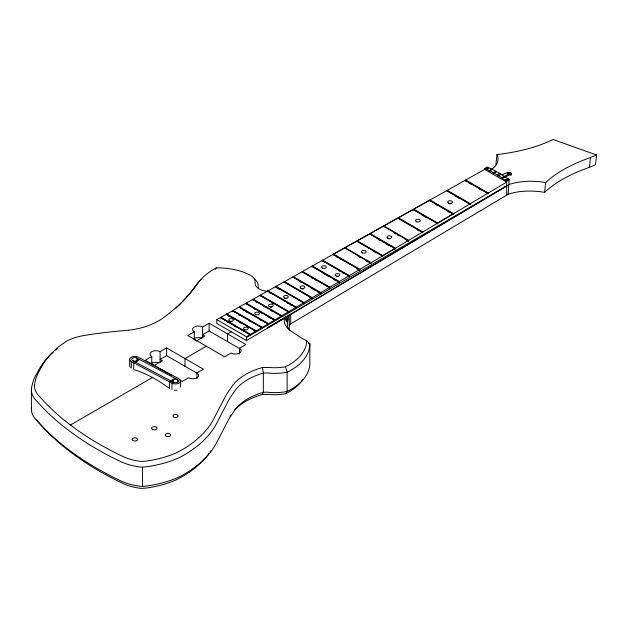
<?xml version="1.0" encoding="UTF-8"?>
<svg xmlns="http://www.w3.org/2000/svg" width="628" height="628" viewBox="0 0 628 628"><rect width="100%" height="100%" fill="white"/><g stroke="black" fill="none" stroke-linecap="round" stroke-linejoin="round"><path stroke-width="0.94" d="M495.814 171.224L496.41 171.891L493.647 173.359L493.294 172.645L495.83 171.177L492.297 169.34L489.526 171.146L489.267 170.573L491.795 169.113L488.458 167.582L485.758 169.489L485.57 168.908L488.121 167.433L487.226 167.048L484.69 168.516L485.585 168.901M289.736 330.548A26.18 15.111 0 0 1 287.451 322.721L284.562 317.988L284.39 318.694A29.257 16.893 0 0 0 289.516 330.03L301.833 338.304L306.723 340.753L306.621 342.488A61.536 35.529 0 0 1 288.417 365.308L284.688 366.964A38.08 21.988 0 0 1 269.043 367.49L262.465 367.482L258.571 368.691A62.282 35.953 0 0 0 231.567 386.95L228.647 391.205A135.075 77.99 0 0 0 224.957 397.312L214.124 418.17A129.038 74.497 0 0 1 183.235 449.153L176.256 452.866A79.364 45.82 0 0 1 145.366 461.211L141.159 461.415A41.048 23.699 0 0 1 122.876 456.47A322.392 186.131 0 0 1 76.043 429.167L69.229 424.104A322.768 186.351 0 0 1 39.87 396.849L38.418 395.381A35.144 20.292 0 0 1 34.571 384.564L34.893 382.907A93.76 54.134 0 0 1 39.588 370.528L42.578 365.056A122.758 70.878 0 0 1 60.272 345.549L66.223 341.404A42.979 24.814 0 0 1 83.964 335.54A285.159 164.638 0 0 1 124.815 330.587L128.497 330.234M495.9 164.348L496.999 154.543A146.567 71.843 6.4 0 0 553.056 139.502L596.6 155.006L595.501 164.811L585.649 168.736A180.189 88.328 6.4 0 0 544.594 192.341A44.517 21.823 6.4 0 0 508.13 194.264L289.061 324.872M508.13 194.264L509.23 179.757L504.857 176.672L502 178.289L501.686 177.708L504.221 176.24L500.649 173.964C495.83 179.804 498.035 171.052 500.359 174.262M544.594 192.341L545.685 182.536A180.189 88.328 6.4 0 1 586.74 158.931L596.6 155.006M589.378 167.472L590.477 157.667M511.42 173.823L511.106 174.812L511.341 174.482C510.886 170.133 503.593 174.027 501.976 174.922M504.857 176.672L504.213 176.272M488.553 167.974L488.458 167.582M285.897 317.211L287.451 322.721L288.935 315.036M511.341 174.482L511.341 173.516M234.746 409.88A62.282 35.953 0 0 1 258.579 395.648L262.465 394.439L263.344 392.327L263.344 373.079L262.465 367.482M491.795 169.113L492.062 169.686L492.297 169.34M511.106 174.38L510.737 175.094L511.341 174.121M215.38 269.326L216.205 267.936L218.52 267.905A47.806 27.601 0 0 1 249.434 274.774L252.307 276.477A16.469 9.506 0 0 1 255.133 281.886L255.101 283.927A14.279 8.242 0 0 0 267.771 291.337M488.097 167.448L488.294 168.021M230.044 416.207L231.057 414.668M262.465 394.439L269.043 394.447A38.08 21.988 0 0 0 284.688 393.913L285.583 393.764L287.137 391.495A64.613 37.303 0 0 0 309.855 363.023L309.855 343.775L306.723 340.753M507.887 172.527L507.4 173.179L510.242 172.959L511.428 174.129M507.887 172.959L508.452 172.457M135.106 361.979L133.717 362.851L133.717 369.193M135.381 362.121L139.573 359.499M170.683 380.866L174.867 378.237M170.957 381.008L169.576 381.879L169.576 388.536M285.638 317.007L267.497 327.84L289.1 315.366L289.445 330.516M246.49 340.588L246.49 336.741L250.093 334.598L220.499 317.517L216.793 319.597L216.793 323.444L246.49 340.588L509.23 184.459A44.517 21.823 6.4 0 1 545.685 182.536M250.093 334.598L250.093 335.219L250.501 334.355L255.871 331.16L226.457 314.173L220.915 317.281L220.499 318.129L220.499 317.517M256.279 331.537L256.279 330.917L261.884 327.588L232.635 310.711L226.873 313.937L226.873 314.557L256.279 331.537L253.351 330.32M262.284 327.965L262.284 327.353L268.125 323.883L239.064 307.1L233.059 310.475L233.059 311.088L262.284 327.965L261.884 328.209L261.884 327.588M268.533 324.252L268.533 323.64L274.632 320.013L245.768 303.348L239.488 306.864L239.488 307.485L268.533 324.252L268.125 324.495L268.125 323.883M275.04 320.39L275.04 319.77L281.415 315.978L252.746 299.43L246.184 303.112L246.184 303.724L275.04 320.39L272.929 319.652M281.823 316.355L281.823 315.743L288.495 311.771L260.039 295.341L253.17 299.195L253.17 299.815L281.823 316.355L281.415 316.598L281.415 315.978M288.904 312.147L288.904 311.527L295.914 307.367L267.677 291.062L260.463 295.105L260.463 295.725L288.904 312.147L288.495 312.383L288.495 311.771M296.322 307.736L296.322 307.123L303.677 302.743L275.668 286.572L268.093 290.827L268.093 291.439L296.322 307.736L295.914 307.979L295.914 307.367M304.085 303.12L304.085 302.508L311.826 297.9L284.06 281.87L276.092 286.344L276.092 286.957L304.085 303.12L303.677 303.363L303.677 302.743M311.826 297.9L311.826 298.52L312.234 297.656L320.398 292.805L292.884 276.924L284.484 281.634L284.484 282.255L311.394 297.79M320.806 293.182L320.806 292.57L329.417 287.451L302.17 271.72L293.307 276.689L293.307 277.301L320.806 293.182L317.894 291.981M329.417 287.451L329.417 288.064L329.826 287.208L338.908 281.807L311.935 266.241L311.935 266.853M338.908 281.807L338.908 282.427L339.316 281.564L348.925 275.857L322.235 260.447L322.25 261.075M348.925 275.857L348.925 276.469L349.325 275.614L359.491 269.569L333.099 254.34L302.586 271.484L302.17 272.332L302.17 271.72M357.018 268.76L359.491 270.189L359.899 269.334L370.661 262.928L370.661 263.548L371.07 263.305L371.07 262.692L382.491 255.902L356.79 241.058L345.023 247.652L345.055 248.288M382.491 255.902L382.491 256.514L382.899 255.659L357.199 240.822L369.688 233.828L395.043 248.468L395.02 249.073L395.428 248.209L408.31 240.555L408.31 241.168L404.981 239.252M408.71 240.312L422.393 232.179L397.885 218.026L383.786 225.923L408.71 240.312L408.31 241.168M422.825 231.952L437.331 223.301L413.255 209.407L398.293 217.79L422.825 231.952L422.393 232.792L422.393 232.179M453.557 214.289L453.557 213.669L469.917 203.943L446.814 190.598L429.952 200.042L429.968 200.67L453.557 214.289L451.469 213.551M470.325 204.312L470.325 203.7L487.854 193.275L465.285 180.244L447.222 190.363L447.222 190.975L470.325 204.312L469.917 204.555L469.917 203.943M488.262 193.652L488.262 193.032L506.694 182.073L484.69 169.364L465.693 180.008L465.693 180.621L488.262 193.652L487.854 193.895L487.854 193.275M437.74 223.678L413.687 209.791L413.687 209.179L429.544 200.277L453.149 213.912L437.747 223.073L437.331 223.921L437.331 223.301M267.701 328.044L506.694 185.919L506.694 181.217L502.322 178.132M508.452 172.826L509.065 172.472M246.49 337.511L506.694 185.919L506.71 195.441M70.477 425.03L152.73 377.295M206.274 346.216L185.001 358.564L185.001 366.265M231.724 331.451L227.524 333.884L227.524 341.585M196.933 378.715L196.933 372.938L203.417 369.193L166.585 347.936L160.109 351.672A5.895 3.407 0 0 0 151.772 351.672A5.895 3.407 0 0 0 151.772 356.492L145.288 360.229L167.927 373.307M194.287 331.812L187.811 335.556L224.636 356.814L231.12 353.069A5.895 3.407 0 0 0 239.456 353.069A5.895 3.407 0 0 0 239.456 348.257L245.933 344.521L209.108 323.255L202.624 327A5.895 3.407 0 0 0 194.287 327A5.895 3.407 0 0 0 194.287 331.812L194.287 339.512L196.595 340.839L204.932 336.027L202.624 334.7L209.108 330.956L239.244 348.352M447.222 190.975L446.814 191.218L446.814 190.598M486.033 169.293L488.568 167.833M197.553 373.511L166.585 355.636L160.109 359.373L162.409 360.708L154.072 365.52L151.772 364.193L151.772 356.492M504.064 176.696L507.4 174.772A2.355 1.358 -0.1 0 1 510.737 174.765M505.265 180.181L507.801 178.721M508.028 179.059L505.493 180.519L508.083 179.09M505.642 180.613L508.397 179.153M506.694 181.217L509.23 179.757M226.873 314.557L226.457 314.793L226.457 314.173M246.184 303.724L245.768 303.96L245.768 303.348M260.463 295.725L260.039 295.961L260.039 295.341M268.093 291.439L267.677 291.675L267.677 291.062M276.092 286.957L275.668 287.192L275.668 286.572M284.484 282.255L284.06 282.49L284.06 281.87M293.307 277.301L292.884 277.537L292.884 276.924M359.899 269.946L333.546 254.733L333.13 254.968L333.13 254.356M382.899 256.271L357.23 241.458L356.814 241.694L356.814 241.074L345.055 247.668L371.07 262.692M395.428 248.829L370.127 234.22L369.711 234.456L369.711 233.844L357.23 240.838L357.23 241.458M422.801 232.556L398.317 218.418L397.901 218.654L397.901 218.034L383.81 225.931L383.394 226.786L383.394 226.166L370.104 233.592L370.127 234.22M216.205 267.936L214.98 268.596A73.688 42.539 0 0 0 197.961 283.212A247.934 143.145 0 0 1 163.249 317.87A58.883 33.998 0 0 1 128.497 330.234M413.687 209.791L413.255 210.027L413.255 209.407L398.317 217.798L398.317 218.418M285.583 393.764L288.417 392.264A61.536 35.529 0 0 0 302.845 379.445M504.41 177.214L510.729 174.592M509.065 172.779L509.677 172.559M509.677 172.818L510.242 172.716M510.242 172.959L511.106 173.454M485.923 169.042L489.267 170.573M308.356 343.084L309.855 343.775A64.613 37.303 0 0 1 287.137 372.247L287.137 391.495A41.158 23.762 0 0 1 266.9 392.186L263.344 392.327A59.244 34.202 0 0 0 234.425 410.712L232.902 413.012A132.194 76.326 0 0 0 227.893 420.941L217.084 441.767A132.116 76.271 0 0 1 180.919 476.087A82.441 47.595 0 0 1 142.54 486.457A44.117 25.465 0 0 1 120.929 480.946A325.492 187.921 0 0 1 73.649 453.385L66.764 448.266A325.492 187.921 0 0 1 37.17 420.807A38.222 22.066 0 0 1 31.502 407.541M132.689 360.692A3.093 1.79 0 0 0 137.799 359.766A3.093 1.79 0 0 0 133.858 357.677A3.093 1.79 0 0 0 132.689 360.692L173.375 382.295A3.093 1.79 0 0 0 178.485 381.369A3.093 1.79 0 0 0 174.545 379.273A3.093 1.79 0 0 0 173.375 382.295M131.307 361.563L171.986 383.166A5.142 2.967 0 0 0 179.255 382.986A5.142 2.967 0 0 0 178.949 378.794L138.262 357.199A5.142 2.967 0 0 0 131.001 357.371A5.142 2.967 0 0 0 131.307 361.563L131.307 367.906M493.294 172.645L489.762 170.808M496.473 171.538L500.069 173.603M493.938 173.006L497.549 175.071M465.693 180.008L488.262 193.032M465.285 180.864L466.957 181.83M468.621 182.795L471.133 184.239M479.494 189.067L481.166 190.033M447.222 190.363L470.325 203.7M455.065 195.983L456.713 196.933M458.369 197.883L460.018 198.841M429.952 200.042L453.557 213.669M436.287 204.791L437.975 205.764M448.094 211.605L449.781 212.578M421.561 214.815L426.538 217.688M417.33 229.872L419.017 230.845M408.71 240.932L383.37 226.159L370.127 233.608L395.428 248.209M394.188 233.019L395.852 233.977M397.508 234.935L399.173 235.9M378.142 239.331L380.678 240.791M382.366 241.764L384.053 242.738M385.741 243.711L388.269 245.171M373.377 251.255L375.034 252.213M371.07 263.305L344.607 247.887L333.515 254.097L333.546 254.733M358.07 256.279L360.59 257.731M365.622 260.636L368.141 262.096M359.899 269.334L333.515 254.097L344.631 247.903L344.631 248.523M336.427 256.876L338.076 257.825M339.717 258.775L341.365 259.725M349.325 275.614L322.659 260.212L322.666 260.84L349.325 276.226M338.916 270.699L340.588 271.657M342.252 272.623L343.916 273.58M339.316 281.564L312.359 266.005L312.359 266.617L339.316 282.184M322.894 273.18L327.949 276.1M333.853 279.507L335.533 280.481M302.586 271.484L329.826 287.208M303.41 272.576L329.826 287.82M311.252 277.576L312.901 278.534M314.55 279.484L316.206 280.433M293.307 276.689L320.806 292.57M299.556 281.391L301.22 282.357M310.397 287.648L315.397 290.536M284.484 281.634L312.234 297.656M309.306 297.06L310.986 298.033M276.092 286.344L304.085 302.508M276.516 287.679L279.067 289.155M268.093 290.827L296.322 307.123M269.334 292.632L270.998 293.598M286.776 302.704L288.433 303.662M290.097 304.619L291.761 305.585M260.463 295.105L288.904 311.527M271.759 302.72L273.431 303.685M253.17 299.195L281.823 315.743M255.274 301.511L256.962 302.484M262.865 305.891L264.553 306.864M270.456 310.271L272.136 311.245M246.184 303.112L275.04 319.77M253.406 308.372L255.101 309.353M261.044 312.783L262.747 313.764M268.69 317.195L270.385 318.176M239.488 306.864L268.533 323.64M242.384 309.635L244.049 310.593M245.705 311.551L248.201 312.995M259.819 319.699L261.484 320.665M233.059 310.475L262.284 327.353M238.483 314.699L240.155 315.664M249.347 320.971L251.019 321.936M226.873 313.937L256.279 330.917M227.297 315.28L228.977 316.245M238.224 321.583L240.744 323.043M220.915 317.281L250.501 334.355M221.763 318.38L250.501 334.975M226.418 321.552L228.105 322.525M234.024 325.94L235.72 326.921M216.793 319.597L246.49 336.741M169.599 374.264L171.263 375.23M179.608 380.05L182.112 381.494L188.596 377.75A5.895 3.407 0 0 0 196.933 377.75A5.895 3.407 0 0 0 196.933 372.938M498.122 175.455L501.686 177.708M511.106 173.218L511.341 173.783M285.583 366.807L287.137 372.247A41.158 23.762 0 0 1 266.9 372.938L263.344 373.079A59.244 34.202 0 0 0 234.425 391.464L232.902 393.756A132.194 76.326 0 0 0 227.893 401.685L217.084 422.511A132.116 76.271 0 0 1 180.919 456.839A82.441 47.595 0 0 1 142.54 467.201A44.117 25.465 0 0 1 120.929 461.698A325.492 187.921 0 0 1 73.649 434.136L66.764 429.018A325.492 187.921 0 0 1 37.17 401.551A38.222 22.066 0 0 1 31.84 386.558A96.743 55.853 0 0 1 37.382 372.671A125.836 72.652 0 0 1 53.325 352.065M287.231 316.441L287.451 322.721M507.4 172.676L507.4 174.772M290.693 314.377L290.709 323.899M453.149 214.525L453.149 213.912L437.74 223.066L413.671 209.171L429.544 200.277L429.544 200.897M359.491 269.569L359.491 270.189M320.398 292.805L320.398 293.425M274.632 320.013L274.632 320.625M255.871 331.16L255.871 331.78M252.746 299.43L252.746 300.051M239.456 348.257L239.456 354.035M232.635 310.711L232.635 311.323M209.108 323.255L209.108 330.956M202.624 327L202.624 337.589M180.605 380.851L180.605 387.201M177.559 382.381L177.559 379.665L136.88 358.062L136.88 361.689M173.187 379.767L173.187 382.491M171.986 383.166L171.986 389.509M166.585 347.936L166.585 355.636M160.109 351.672L160.109 362.262M142.54 467.201L142.54 486.457M129.651 359.506L129.651 365.849M31.4 390.019L31.4 409.275M450.967 203.629A2.355 1.358 0 0 1 449.161 203.629M390.216 238.703A2.355 1.358 0 0 1 388.41 238.703M338.366 276.438A2.355 1.358 0 0 1 336.569 276.438M303.403 288.825A2.355 1.358 0 0 1 301.597 288.825M231.92 321.536A2.355 1.358 0 0 1 230.115 321.528M271.783 307.076A2.355 1.358 0 0 1 269.977 307.076M286.839 298.386A2.355 1.358 0 0 1 285.041 298.386M496.999 154.543A40.836 20.018 6.4 0 1 491.261 169.599M36.267 419.394A35.144 20.292 0 0 0 38.418 422.33L39.862 423.798A322.768 186.351 0 0 0 69.229 451.053L76.043 456.124A322.392 186.131 0 0 0 122.876 483.427A41.048 23.699 0 0 0 141.159 488.372L145.366 488.168A79.364 45.82 0 0 0 176.256 479.823L183.235 476.103A129.038 74.497 0 0 0 207.13 455.936M210.992 450.606A129.038 74.497 0 0 1 210.097 451.956M209.148 453.29A129.038 74.497 0 0 1 207.656 455.276M189.036 471.887A53.757 31.039 0 0 1 187.317 472.923M55.515 350.181A125.836 72.652 0 0 1 57.807 348.344M254.081 278.714A19.546 11.288 0 0 1 258.155 286.509A11.186 6.461 0 0 0 258.516 288.692M201.29 279.413A76.702 44.282 0 0 0 195.127 286.376A244.889 141.386 0 0 1 175.95 308.16M151.772 363.227A5.895 3.407 0 0 1 158.884 362.686M193.785 338.885A5.895 3.407 0 0 1 202.051 338.257M177.002 390.153A5.142 2.967 0 0 1 174.349 390.224M130.443 367.317A5.142 2.967 0 0 1 129.878 366.611M134.455 369.735A126.934 76.294 57.9 0 1 168.83 387.986M395.02 248.453L382.899 255.659L395.043 248.468M176.178 414.566L175.518 414.511A2.551 1.476 0 0 0 172.99 415.791A2.551 1.476 0 0 0 174.859 417.408L175.518 417.455A2.551 1.476 0 0 0 178.046 416.176A2.551 1.476 0 0 0 176.178 414.566M168.642 433.493L167.927 433.446A2.755 1.594 0 0 0 165.164 435.031L165.258 435.447A2.755 1.594 0 0 0 167.213 436.57L167.927 436.625A2.755 1.594 0 0 0 170.683 435.031L170.588 434.623A2.755 1.594 0 0 0 168.642 433.493M137.673 439.419L137.579 439.011A2.74 1.586 0 0 0 134.573 437.849A2.74 1.586 0 0 0 132.186 439.419L132.28 439.828A2.74 1.586 0 0 0 135.287 440.989A2.74 1.586 0 0 0 137.673 439.419M229.84 321.144A2.355 1.358 0 0 0 233.388 319.982A2.355 1.358 0 0 0 229.872 318.789A2.355 1.358 0 0 0 229.84 321.144M448.51 203.087A2.355 1.358 0 0 0 452.372 202.326A2.355 1.358 0 0 0 449.303 200.772A2.355 1.358 0 0 0 448.51 203.087M416.749 221.794A2.355 1.358 0 0 0 420.289 220.616A2.355 1.358 0 0 0 416.749 219.431A2.355 1.358 0 0 0 416.749 221.794M387.759 238.161A2.355 1.358 0 0 0 391.629 237.4A2.355 1.358 0 0 0 388.551 235.845A2.355 1.358 0 0 0 387.759 238.161M362.301 252.856A2.355 1.358 0 0 0 366.171 252.095A2.355 1.358 0 0 0 363.102 250.541A2.355 1.358 0 0 0 362.301 252.856M322.399 268.093A2.355 1.358 0 0 0 326.262 267.332A2.355 1.358 0 0 0 323.192 265.777A2.355 1.358 0 0 0 322.399 268.093M335.909 275.896A2.355 1.358 0 0 0 339.779 275.135A2.355 1.358 0 0 0 336.71 273.58A2.355 1.358 0 0 0 335.909 275.896M300.945 288.283A2.355 1.358 0 0 0 304.816 287.522A2.355 1.358 0 0 0 301.738 285.968A2.355 1.358 0 0 0 300.945 288.283M255.549 314.487A2.355 1.358 0 0 0 259.419 313.733A2.355 1.358 0 0 0 256.342 312.179A2.355 1.358 0 0 0 255.549 314.487M244.308 329.551A2.355 1.358 0 0 0 248.17 328.797A2.355 1.358 0 0 0 245.101 327.243A2.355 1.358 0 0 0 244.308 329.551M284.382 297.837A2.355 1.358 0 0 0 288.252 297.083A2.355 1.358 0 0 0 285.183 295.529A2.355 1.358 0 0 0 284.382 297.837M269.702 306.692A2.355 1.358 0 0 0 273.243 305.514A2.355 1.358 0 0 0 269.702 304.329A2.355 1.358 0 0 0 269.702 306.692M152.369 429.348A2.763 1.594 0 0 0 156.992 428.634A2.763 1.594 0 0 0 153.609 426.679A2.763 1.594 0 0 0 152.369 429.348"/></g></svg>
